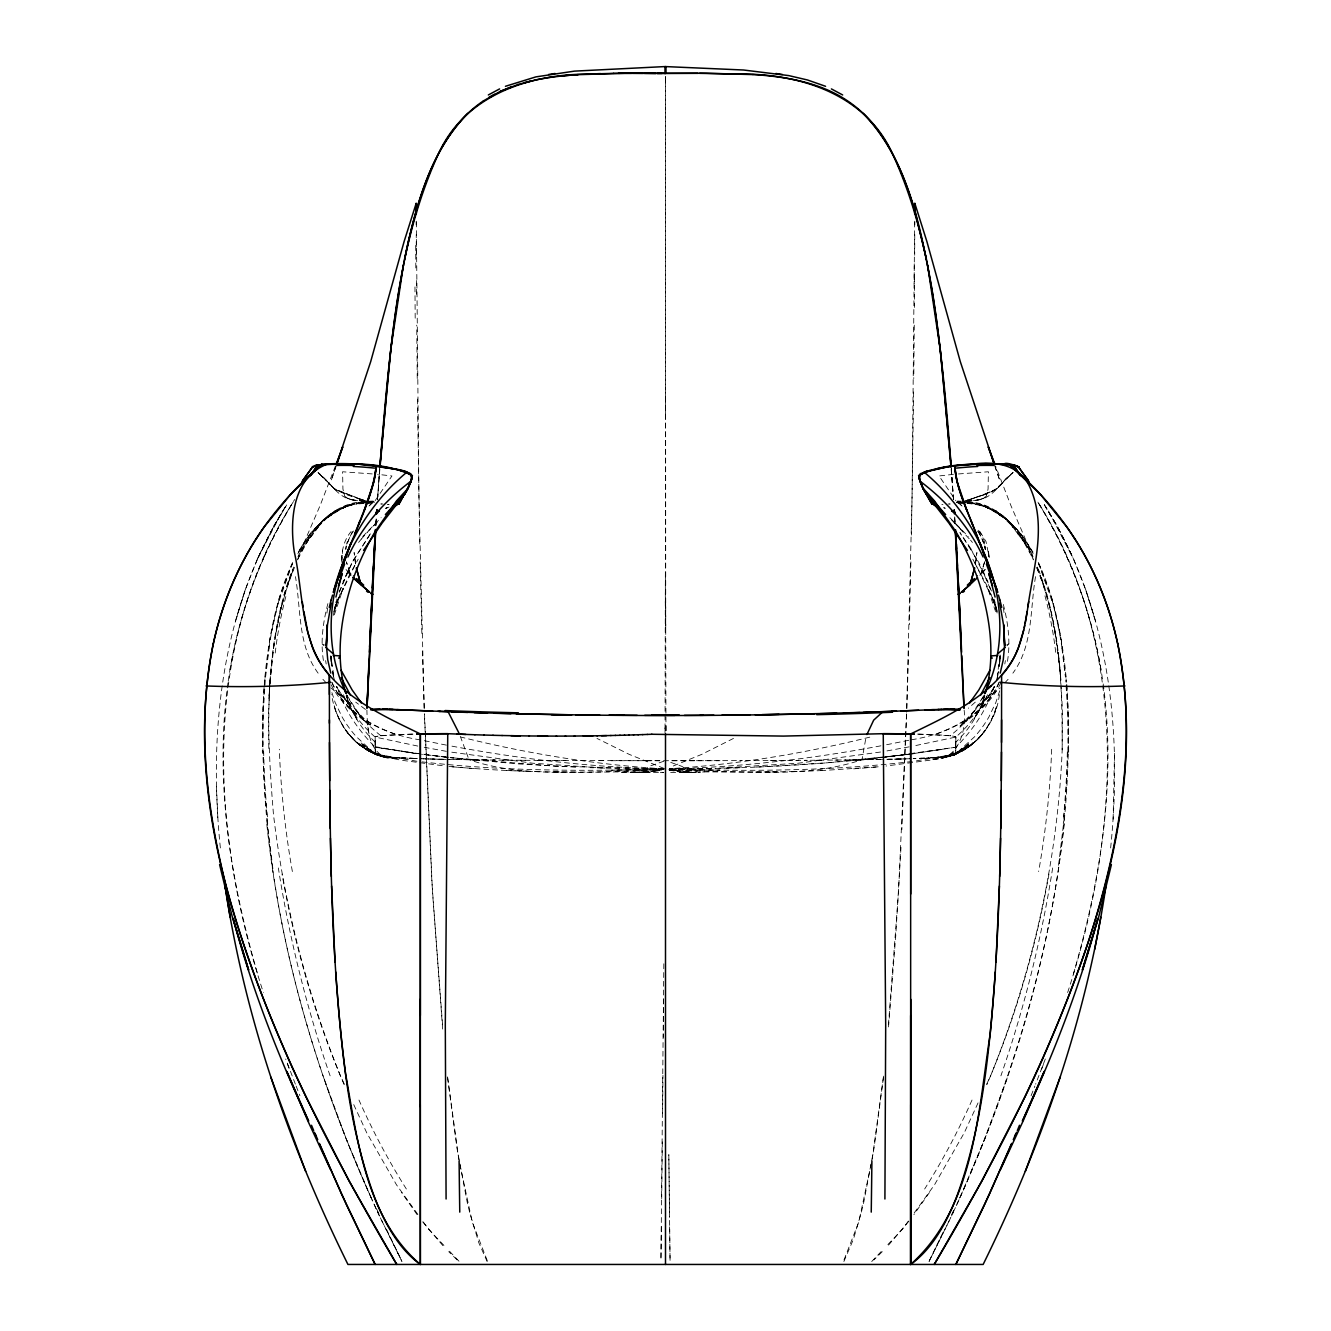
<?xml version="1.0" encoding="UTF-8"?>
<svg xmlns="http://www.w3.org/2000/svg" width="1331" height="1331" viewBox="0 0 1331 1331"><rect width="100%" height="100%" fill="white"/><g stroke="black" fill="none" stroke-linecap="round" stroke-linejoin="round"><path stroke-width="0.75" stroke-dasharray="5 3.75" d="M220.364 847.947C209.117 738.855 219.898 623.54 273.87 526.244L257.698 558.238L245.503 589.134L235.404 621.477L245.47 589.051M375.159 746.674L417.535 753.795L375.159 747.207C358.205 730.12 344.047 709.656 336.926 686.497M375.159 743.047L375.159 746.358M665.334 603.176L665.5 399.017M665.467 80.209L665.467 76.566L665.733 631.327M955.841 741.3L955.841 745.11M955.841 741.018L955.841 737.075L955.442 754.561A85.467 4.475 0 0 1 954.776 754.877L954.46 754.993A172.315 9.018 0 0 1 953.179 755.359L950.717 755.892M955.841 745.743L955.741 754.244L949.985 756.008A103.968 5.44 0 0 1 944.378 756.723L930.236 757.821M665.034 728.789L665.367 572.679M914.763 234.539L914.696 255.236M914.68 222.011L912.051 499.657L906.611 712.218M914.796 224.872L914.796 221.196M665.018 732.882L665.034 725.645M375.159 747.406L375.558 754.561A85.467 4.475 0 0 0 376.224 754.877L376.54 754.993A172.315 9.018 0 0 0 377.821 755.359L381.015 756.008A103.968 5.44 0 0 0 386.622 756.723L400.764 757.821M914.597 276.748L914.397 307.444M663.836 963.777L660.941 1260.374M663.603 999.032L663.287 1037.265M662.605 1113.431L662.954 1075.398M914.264 325.147L913.765 378.553M662.322 1141.882L661.707 1198.599M661.374 1226.866L660.941 1260.69M913.632 391.946L911.436 535.062M1068.044 751.915L1067.745 712.867L1065.748 680.424M1068.677 752.131L1068.427 713.05L1066.43 680.557M964.11 710.055C967.155 732.516 955.575 766.24 927.291 757.988M910.87 561.915L909.372 624.505M1062.171 749.835L1062.338 708.059L1060.191 671.573L1054.734 630.395L1055.416 634.588L1048.911 603.392L1049.826 607.518M908.89 642.374L906.71 712.018M906.644 713.815L901.869 829.596M906.527 714.281L898.525 892.02L888.442 1024.754M999.964 658.679L1000.063 656.316L999.049 665.916M1110.636 847.947C1121.883 738.855 1111.102 623.54 1057.13 526.244L1073.302 558.238L1085.497 589.134L1095.596 621.477L1085.53 589.051M341.851 560.334C341.551 550.052 344.346 539.571 351.035 531.585M1113.115 819.231L1114.496 753.313M900.987 847.381L895.746 935.926L888.359 1029.063M999.864 660.775L999.448 665.45L1000.479 656.482M376.091 524.098L376.44 517.959M269.91 682.237L268.513 715.013L268.829 749.835M375.841 525.812L376.191 520.022M375.824 525.562L376.324 517.676M269.91 681.988L268.912 699.158C271.042 655.135 276.565 610.563 292.637 569.252M375.791 524.031L376.274 516.894M377.555 498.875L379.668 468.579L377.488 499.924M341.751 562.248L342.649 550.102L341.568 559.469M1000.047 654.869L999.198 666.232L999.747 662.855M377.505 499.541L379.851 469.111M265.252 680.424L263.255 712.867L262.956 751.915M1000.247 655.717L997.268 675.2M264.57 680.557L262.573 713.05L262.323 752.131M999.215 666.149L1000.063 656.316M265.568 677.18L269.078 648.13M264.869 677.313L265.884 667.613A554.711 551.067 3.1 0 1 268.429 648.247C272.872 618.765 279.992 589.4 292.787 562.331M883.518 1076.13L872.221 1159.185L858.728 1222.174L843.738 1260.607M1064.367 816.918L1058.128 868.71M1064.268 823.656C1049.943 959.634 1009.48 1092.185 951.598 1215.802M272.722 652.589L269.711 685.365L274.053 644.071L273.471 648.247L278.928 616.835M883.418 1077.744L873.968 1148.52L863.886 1201.677A322.568 144.796 89.4 0 1 861.041 1213.373L853.404 1239.344L843.804 1261.688M669.177 770.133L682.121 772.413C741.666 769.8 804.739 779.201 861.989 759.718L865.849 738.156M264.952 678.793L264.204 684.833C253.788 868.128 302.636 1050.392 379.402 1215.802M265.202 676.78L269.96 638.547L279.277 598.035L291.971 563.878M1035.551 576.639C1029.895 608.982 1033.422 645.385 1012.874 673.17M227.95 682.919C214.374 780.665 230.396 879.974 257.615 974.009M345.827 549.038L346.26 545.793M326.894 613.158L327.676 607.685M1007.451 661.357C1010.711 642.091 1008.033 622.342 1003.108 603.609M228.233 681.056C237.334 616.752 260.443 554.661 294.65 499.508M975.324 564.677L976.887 552.548L975.54 563.396M1004.822 663.986L1005.371 660.609M997.119 679.509L998.4 671.922M1048.961 874.051C1036.167 946.291 1015.669 1017.233 986.82 1084.698M275.584 634.588L282.089 603.392L281.174 607.518M984.624 561.865L982.178 570.566M984.557 561.998L980.531 574.626L984.973 569.502M997.684 675.2L998.433 671.673L996.603 680.307M999.365 694.616C995.372 731.834 960.899 764.21 922.849 758.221M334.58 610.779L340.17 593.959L334.813 609.066L338.141 599.249M334.397 609.165L335.828 603.509M280.325 610.696L288.877 580.998L287.812 584.076L294.001 567.705M346.692 544.196L352.349 531.601M333.232 615.404L337.342 600.198L334.813 609.066M327.892 603.609C322.967 622.342 320.289 642.091 323.549 661.357M999.714 690.772L995.871 702.435L988.9 716.96A107.212 91.273 -30.9 0 1 974.658 736.709L954.344 755.026L930.103 760.167L886.013 766.024M334.331 614.822L343.265 588.136L340.753 594.025L356.359 562.514M283.985 595.04L293.635 567.073M279.227 600.481L291.239 566.84A200.665 198.469 -26.3 0 1 292.587 563.895M1067.628 992.56C1119.604 833.938 1130.934 648.33 1037.897 502.153M1073.385 974.009C1100.604 879.974 1116.626 780.665 1103.05 682.919M346.842 543.331L347.291 541.817M984.707 694.965C979.766 713.017 969.367 729.288 955.841 742.132M335.795 602.727L337.042 598.767M333.648 611.977L335.262 607.019M994.074 686.497C986.953 709.656 972.795 730.12 955.841 747.207L884.982 757.173L909.389 754.128M982.677 569.169L983.143 567.738M334.281 610.031L336.859 602.211L333.948 610.363M335.811 466.815L331.153 480.591L336.327 465.6M1007.201 1077.91L984.657 1139.353L959.734 1198.15M1045.317 1059.01L1035.634 1084.133M339.355 592.112L351.767 563.179L371.099 532.699L353.613 559.752L342.999 581.897M984.458 696.662L981.363 705.214L984.824 695.847L981.629 704.382M1041.674 1069.026L1043.654 1063.719M337.209 601.529L334.197 609.631A187.405 95.499 -48.5 0 1 337.209 601.529L348.622 576.489L358.189 559.203M336.327 603.708L338.207 598.667M339.155 591.996L348.173 570.267M982.178 570.566L980.531 574.626M335.445 465.983L320.022 505.763L298.194 556.258M1031.092 1095.712L1034.886 1086.063M294.55 567.289C262.906 645.186 266.666 732.183 273.471 814.439C284.035 903.716 306.28 991.462 339.987 1074.816L344.313 1084.183M297.595 559.885L302.154 548.788L322.934 520.504L348.123 504.549L363.679 503.534M999.465 681.888C984.574 716.777 946.141 734.579 910.554 739.903M986.704 696.213C979.683 711.952 968.818 725.794 955.841 737.075L913.199 746.075M297.761 559.17L309.258 538.256L306.429 542.582L321.436 523L317.127 527.775L327.692 517.31L341.202 508.159L325.23 519.14L338.207 510.006L352.316 503.933L335.845 511.37L349.687 504.981L363.845 502.12L346.909 506.113M959.069 1199.647L954.976 1208.581M978.052 1102.9L964.243 1132.847L934.478 1184.856L913.133 1214.438M986.687 1084.183L991.013 1074.816C1032.623 971.647 1057.396 861.639 1062.171 750.434C1062.338 688.876 1061.007 624.721 1036.45 567.289M951.515 1216.002L953.595 1211.559M983.842 695.481C975.989 711.336 964.043 724.913 950.118 735.76A78.662 4.109 0 0 0 947.556 735.511L946.175 735.394A61.243 3.211 0 0 0 941.633 735.061L936.442 734.779M983.725 702.984L974.309 718.557L987.702 694.732M929.304 1260.773L944.444 1229.445M951.565 1214.704L954.244 1209.18M959.584 1198.133L962.263 1192.593C1031.558 1033.405 1077.544 859.61 1066.797 684.833L1066.048 678.793M297.994 556.974C310.156 530.553 332.451 502.719 363.895 501.637M257.931 558.138L273.67 526.178L286.714 504.449M257.698 558.238L282.505 511.037M1000.796 682.803C992.543 700.938 976.904 714.281 960.45 724.846L968.502 719.239L960.034 726.06L976.804 708.042L970.981 715.662L984.241 695.032M929.238 1261.122L950.816 1217.482L929.021 1261.538M998.882 682.504C987.635 709.423 960.882 725.162 934.578 734.679A73.787 3.827 0 0 0 917.026 734.113M293.103 502.153C200.066 648.33 211.396 833.938 263.372 992.56M977.986 712.185L974.309 718.557M298.443 552.265L310.972 533.232L324.481 519.157A67.166 66.001 -32.4 0 1 364.411 502.12A67.349 66.184 -33.3 0 0 324.182 518.89L310.605 533.049L297.978 552.132M297.911 553.679C311.604 525.046 339.405 501.155 372.58 502.586L368.986 506.013M285.616 506.495L274.053 525.845L286.714 504.915M994.157 687.345L987.901 697.444L993.841 687.877M994.739 686.363L988.251 696.429L989.565 694.948L978.901 705.996L991.645 693.268L980.348 704.415L1000.18 687.844M929.454 1192.509L913.915 1214.621M375.159 500.656L391.946 475.966L377.571 474.335M908.374 1221.026L902.451 1229.245L887.078 1245.383M908.79 1221.309L888.093 1245.65M358.588 542.449L361.317 539.038M964.709 501.354L977.436 500.273L983.759 498.276L976.771 500.24C993.924 498.326 1000.596 481.523 1012.991 472.555L1004.539 480.075M966.073 500.722C979.067 495.631 995.754 493.984 1003.857 481.04M1003.275 481.755L1012.991 472.555L996.27 489.209L979.017 496.563M1002.11 483.17L994.174 490.44L971.563 498.975M361.35 539.055L367.223 532.284M362.714 536.526L381.132 517.659M1005.454 682.154L1008.099 679.309M367.256 532.3L379.352 519.988M975.274 702.152L968.369 708.242M871.722 1261.522L881.488 1251.24M882.27 1251.689L873.885 1259.908M373.645 525.579L377.022 522.218M1007.068 645.785L1008.898 643.888L1006.519 645.019M951.033 754.427L953.528 752.165M955.442 754.561L963.594 748.138L954.46 754.993L970.199 742.715L958.486 752.015L949.985 756.008L968.735 744.894L958.486 752.015L942.93 757.239C960.233 754.744 975.074 744.328 985.239 730.42C975.39 744.162 960.766 753.762 944.345 757.622C970.282 752.597 990.214 730.569 996.819 705.546C990.081 728.989 972.845 750.301 948.521 756.474L968.352 747.024L955.924 753.712L942.065 756.956A95.749 5.008 0 0 1 924.978 758.104L913.898 758.587M997.085 488.544L986.204 493.884M733.481 738.422L701.67 754.394L670.009 767.305M335.096 511.636L349.687 504.981M948.288 756.208L942.015 758.287M984.674 494.466L964.027 501.255M696.03 772.413L682.121 772.413L687.595 771.714L687.944 770.167L681.771 766.307L668.844 761.731M387.171 507.76A132.285 128.974 79.4 0 0 385.74 508.309L391.514 506.146M974.209 498.127L968.519 499.974L971.497 499.075M663.82 761.232L649.229 766.307L642.84 771.048L648.879 772.413L661.823 770.133M869.775 737.141C804.09 753.479 737.008 764.61 669.41 768.702M966.156 501.471L972.845 499.907L966.755 501.005M347.591 505.83L361.782 502.536M635.203 772.413L649.661 771.714L663.72 769.368L648.13 771.88L634.97 772.413M955.841 753.962L914.098 761.249M663.77 769.318L639.429 772.429M908.707 740.286L884.616 745.127M373.978 501.238L370.517 501.637M661.956 769.751L656.616 770.749M909.123 746.857L884.649 751.333M880.906 745.809C811.111 759.003 740.302 767.222 669.26 768.852L673.12 768.935M952.464 755.542L942.148 756.94L961.864 750.634L972.928 742.814C962.696 751.316 950.168 756.807 936.774 757.389M958.37 502.602L958.42 502.652A50.944 50.029 40.8 0 1 961.481 505.497M880.556 752.015L798.484 763.195L714.98 768.42M414.823 758.504C405.09 756.873 395.274 759.984 385.707 757.489C367.722 749.952 367.423 726.626 366.89 710.055M955.841 747.207L914.231 753.462M941.749 749.469L913.449 753.596M653.97 771.148L651.375 771.498L652.223 771.398M949.602 756.058L941.699 756.99A95.549 5.008 0 0 1 930.652 757.805M912.251 753.729C831.842 764.56 750.667 768.786 669.576 768.935M956.357 502.22L960.366 501.787M704.565 771.764L702.568 772.013M912.217 761.482C831.725 771.065 750.401 771.464 669.476 769.068M394.558 734.779L389.367 735.061A61.243 3.211 0 0 0 384.825 735.394L383.444 735.511A78.662 4.109 0 0 0 380.882 735.76L378.969 735.993A48.149 2.512 0 0 0 378.403 736.076A62.341 3.261 0 0 0 376.806 736.359A44.622 2.329 0 0 0 376.29 736.476A71.857 3.76 0 0 0 375.458 736.775A39.032 2.046 0 0 0 375.275 736.875L375.209 736.958A58.165 3.045 0 0 1 379.402 735.943L379.701 735.893A38.865 2.03 0 0 1 380.866 735.76L413.459 734.096M909.389 754.278L827.649 762.779L755.392 767.155M856.382 760.217L913.465 753.795M870.707 758.753L880.906 757.622M949.286 504.066L950.284 503.967M948.021 504.05L949.402 503.9M646.25 772.047L645.419 772.113L647.082 771.963M958.436 473.952L988.401 471.773L988.068 489.009L986.387 496.18L981.796 499.225L966.772 501.488M853.62 768.836L878.976 766.772L820.861 770.632M643.755 772.23L646.3 772.047M953.429 474.335L939.054 475.966L955.841 500.656M700.472 772.196L698.293 772.329M365.626 503.401L373.412 502.902M405.023 758.054L388.985 758.287M642.989 772.279L644.637 772.163L638.348 772.429L644.803 772.163M928.988 757.888L927.724 757.971M926.858 758.005L925.977 758.054M924.646 758.121L913.182 758.62L918.606 758.404M921.917 758.254L919.571 758.371M368.022 501.288L373.262 501.038M941.849 504.482L942.964 504.432M792.178 771.614L802.759 771.315M799.548 771.431L824.688 770.483M359.57 503.085L372.93 502.652L365.626 502.802M900.505 759.019L909.971 758.737M909.323 758.753L882.453 759.435M640.278 769.767L611.045 770.2L663.553 769.019M903.782 758.936L905.912 758.87M726.377 768.137L740.901 767.704M899.407 759.053L892.702 759.219M901.503 759.003L884.699 759.385M888.126 759.319L890.422 759.269M363.796 502.835L360.135 502.902L364.112 502.835M777.77 771.747L755.592 772.113M669.26 769.202L715.795 771.564L774.858 771.93M366.092 502.802L372.048 502.685M711.17 768.503L695.947 768.752M771.714 771.997L796.021 771.531M859.044 759.768L882.769 759.435M880.806 759.469L844.087 759.984M853.088 759.868L856.066 759.818M850.093 759.901L804.456 760.334M871.639 759.602L874.034 759.568M835.003 760.084L838.048 760.051M861.989 759.718L864.418 759.702M692.153 768.802L676.913 768.919M816.702 760.234L822.824 760.184M795.722 760.384L807.484 760.317M448.231 759.435L469.011 759.718C525.479 779.018 587.72 769.9 646.5 772.413L636.384 772.413M660.342 772.429L663.786 772.413L639.08 772.429M776.772 760.483L739.72 760.617M770.216 760.517L798.317 760.367M621.344 772.579L648.879 772.413M695.797 772.413L691.704 772.429L694.116 772.446M691.571 772.429L694.466 772.446L684.7 772.047M696.446 760.7L742.365 760.617M372.613 502.652L372.63 502.652A50.944 50.012 -40.8 0 0 369.519 505.497M611.062 760.716L719.938 760.716M646.933 760.7L659.76 760.716M671.689 760.716L697.178 760.7M670.658 772.429L692.569 772.429M598.867 760.633L649.545 760.7M603.642 760.65L535.278 760.384M663.454 768.935L555.576 766.223L450.693 757.688M688.077 772.279L669.044 769.751L694.433 772.446M552.115 760.483L569.269 760.55M657.88 768.935L642.657 768.836M538.839 760.4L492.67 760.051M520.421 760.284L528.324 760.35M502.17 760.134L512.468 760.234M575.408 772.113L553.23 771.747M492.952 760.051L495.997 760.084M463.737 759.668L494.583 760.068M483.336 759.934L488.793 760.001M486.913 759.984L473.437 759.801M638.847 768.802L623.64 768.569M448.963 766.473C515.297 772.462 582.08 773.727 648.596 770.067L633.739 771.015L663.52 769.085C581.913 771.364 499.94 771.198 418.783 761.482M456.966 759.568L459.361 759.602M458.563 759.602L448.547 759.435M471.956 759.768L474.934 759.818M690.722 769.767L719.955 770.2L687.362 769.617M958.952 502.685L964.908 502.802M966.888 502.835L984.091 506.113M689.691 772.346L692.802 772.429L669.027 769.751L676.015 771.015M965.374 502.802L958.07 502.652L971.43 503.085M967.204 502.835L981.313 504.981L995.904 511.636M446.301 759.385L428.299 758.969M534.979 771.531L538.822 771.614M556.142 771.93L559.286 771.997M442.874 759.319L431.593 759.053M443.739 759.336L421.677 758.753M619.83 768.503L590.099 767.704M684.5 772.413L685.731 772.429M691.255 772.413L692.652 772.429M917.541 734.096L950.317 735.777A38.865 2.03 0 0 1 951.299 735.893L952.164 736.01A48.149 2.512 0 0 1 952.597 736.076A62.341 3.261 0 0 1 954.194 736.359A44.622 2.329 0 0 1 954.71 736.476A71.857 3.76 0 0 1 955.542 736.775A39.032 2.046 0 0 1 955.725 736.875L955.824 737.025A58.165 3.045 0 0 0 951.598 735.943L950.317 735.777M665.5 768.952C593.21 767.488 521.12 759.252 450.094 745.809M430.495 759.019L421.029 758.737M427.218 758.936L425.088 758.87M422.975 758.803L424.023 758.836M387.354 504.466L388.219 504.499M506.312 770.483L531.452 771.431M415.804 758.537L416.803 758.587M412.394 758.404L417.718 758.62L405.456 758.088M604.623 768.137L532.516 763.195L450.444 752.015M411.429 758.371L409.549 758.271M366.291 501.354L353.564 500.273L347.241 498.276L354.229 500.24C337.142 498.31 330.421 481.489 318.009 472.555L335.645 489.758L365.642 500.922M388.036 504.432L389.151 504.482M575.608 767.155L517.759 763.878L450.111 757.638M957.738 501.038L962.978 501.288M408.151 758.221L407.253 758.171M967.105 501.637C998.549 502.719 1020.844 530.553 1033.006 556.974M406.354 758.121L405.905 758.104A95.749 5.008 0 0 1 388.852 756.94L378.536 755.542L400.897 760.167L444.987 766.024M632.707 772.329L631.243 772.246M403.709 757.988L402.86 757.938M960.483 501.637L957.022 501.238M686.197 772.163L689.475 772.346M663.553 768.819C595.29 764.809 527.558 753.612 461.241 737.141M957.588 502.902L965.374 503.401M967.321 503.534L982.877 504.549L1008.066 520.504L1028.846 548.788L1033.405 559.885M669.476 769.202L697.261 771.015L682.404 770.067M364.228 501.488L349.204 499.225L344.613 496.18L342.932 489.009L342.599 471.773L372.564 473.952M685.598 772.113L683.918 771.963L684.75 772.047M452.024 766.772L477.38 768.836M370.634 501.787L374.643 502.22M474.618 760.217L421.594 754.278M381.598 503.9L382.979 504.05M380.716 503.967L381.714 504.066M628.432 772.013L626.435 771.764M680.507 771.614L681.339 771.714M446.018 757.173L403.376 751.599M446.684 757.239L422.742 754.261M416.902 761.249L375.159 753.962L356.342 736.709A107.212 91.273 30.9 0 1 342.1 716.96L335.129 702.435L331.286 690.772M678.777 771.398L679.642 771.498L677.03 771.148M420.746 753.995L375.159 747.207M394.226 757.389C360.318 757.223 335.961 726.094 331.635 694.616M364.245 501.005L358.155 499.907L364.844 501.471M446.351 751.333L421.877 746.857M446.384 745.127L422.293 740.286M417.801 746.075L375.159 737.075C362.182 725.794 351.317 711.952 344.296 696.213M420.446 739.903C384.859 734.579 346.426 716.777 331.535 681.888M969.218 502.536L983.409 505.83M368.903 501.804L372.231 502.586M387.321 757.955C361.217 752.78 340.769 730.919 334.181 705.546C341.119 730.536 360.601 752.481 386.656 757.622L375.542 754.511L367.406 748.138L376.54 754.993L360.801 742.715L372.514 752.015L381.015 756.008L362.265 744.894L372.514 752.015L388.07 757.239C371.05 754.228 355.793 744.445 345.761 730.42L356.442 742.548L369.203 751.316L377.438 755.11M366.973 501.255L359.503 499.075M356.791 498.127L362.481 499.974L335.645 489.808L318.009 472.555L327.725 481.755M359.437 498.975L333.915 488.544M351.983 496.563L346.31 494.516M664.003 768.403L629.264 754.394L596.987 738.422M344.796 493.934L334.663 489.093L328.89 483.17M981.313 504.981L978.684 503.933L995.155 511.37L981.313 504.981L992.793 510.006L1003.308 517.31L1005.77 519.14L989.798 508.159L1003.308 517.31L1013.873 527.775L1009.563 523L1024.571 542.582L1021.742 538.256L1033.239 559.17M365.476 709.456L355.726 702.152M375.159 742.731L375.159 737.141L375.259 754.244L389.301 756.99A95.549 5.008 0 0 0 400.348 757.805M324.481 645.019L322.102 643.888L323.932 645.785M380.882 735.76C366.957 724.913 355.011 711.336 347.158 695.481M962.014 506.013L958.436 502.652C991.612 501.122 1019.396 525.063 1033.089 553.679M949.868 517.659L968.286 536.526M951.632 519.988L963.777 532.284M457.115 1259.908L448.73 1251.689M953.978 522.218L971.53 541.301M330.82 687.844L350.652 704.415L339.355 693.268L352.099 705.996L341.435 694.948L342.749 696.429L336.261 686.363M443.922 1245.383L428.549 1229.245L422.626 1221.026M449.512 1251.24L459.278 1261.522M375.159 742.132C361.633 729.288 351.234 713.017 346.293 694.965M322.901 679.309L325.546 682.154M442.907 1245.65L422.21 1221.309M970.565 540.186L972.412 542.449M346.027 569.502L350.469 574.626L346.376 561.882L350.469 574.626L348.822 570.566M417.085 1214.621L401.546 1192.509M417.867 1214.438L396.522 1184.856L366.757 1132.847L352.948 1102.9M979.965 531.585L986.038 541.617L988.983 556.524M970.598 548.272L988.001 581.897M970.831 548.588L959.917 532.566L979.233 563.179L991.645 592.112M318.126 673.17C297.578 645.385 301.105 608.982 295.449 576.639M1044.286 504.449L1057.313 526.128L1073.302 558.238M346.542 696.662L349.637 705.214L346.176 695.847L356.991 719.239L343.298 694.732M336.843 687.345L343.099 697.444M1044.286 504.915L1056.947 525.845L1045.384 506.495M1038.296 502.752C1071.488 557.04 1093.816 618.017 1102.767 681.056M356.691 718.557L347.275 702.984M978.651 531.601L984.308 544.196M1048.495 511.037L1073.069 558.138M972.811 559.203L986.57 584.958L993.791 601.529A187.405 95.499 48.5 0 1 996.803 609.631L993.791 601.529L996.403 608.6M974.641 562.514L990.247 594.025L987.735 588.136L996.669 614.822M1033.022 552.132L1020.395 533.049L1006.752 518.974A67.349 66.184 33.3 0 0 966.589 502.086A67.166 66.001 32.4 0 1 1006.585 519.09L1020.028 533.232L1032.557 552.265M346.759 695.032L360.019 715.662L354.196 708.042L370.966 726.06L362.498 719.239L370.55 724.846C354.096 714.281 338.457 700.938 330.204 682.803M332.118 682.504C343.365 709.423 370.118 725.162 396.422 734.679A73.787 3.86 0 0 1 413.941 734.08M487.196 1261.688L478.844 1242.821L469.943 1213.373A322.568 144.813 -89.4 0 1 467.098 1201.693L457.032 1148.52L447.582 1077.744M401.979 1261.538L380.184 1217.482L401.762 1261.122M371.416 1198.133L368.737 1192.593C316.778 1075.631 280.042 951.183 266.732 823.656M376.756 1209.18L379.435 1214.704M386.556 1229.445L401.696 1260.773M377.405 1211.559L379.485 1216.002M1038.213 562.331C1051.024 589.4 1058.128 618.765 1062.571 648.247A554.711 551.067 -3.1 0 1 1065.116 667.613L1066.131 677.313M376.024 1208.581L371.931 1199.647M371.266 1198.15L346.343 1139.353L323.799 1077.91M982.827 570.267L991.845 591.996M1036.999 567.705L1043.188 584.076L1042.123 580.998L1050.675 610.696M1032.806 556.258L1010.978 505.763L995.555 465.983M344.18 1084.698C315.331 1017.233 294.833 946.291 282.039 874.051M1037.365 567.073L1047.015 595.04M460.26 736.243L469.011 759.718M992.859 599.249L996.187 609.066L990.83 593.959L997.052 610.363M295.366 1084.133L285.683 1059.01M296.114 1086.063L299.908 1095.712M487.262 1260.607L472.272 1222.174L458.779 1159.185L447.482 1076.13M1038.363 569.252C1052.106 604.657 1058.145 642.524 1060.973 680.257L1058.278 652.589M992.793 598.667L996.42 610.779M1039.029 563.878L1051.723 598.035L1061.04 638.547L1065.798 676.78M287.346 1063.719L289.326 1069.026M348.323 569.169L348.822 570.566M994.673 603.708L994.141 602.211L996.719 610.031M994.673 465.6L999.847 480.591L995.189 466.815M995.738 607.019L997.352 611.977M994.091 599.15L995.205 602.727M983.709 541.817L984.158 543.331M1051.773 600.481L1039.761 566.84A200.665 198.469 26.3 0 0 1038.413 563.895M996.187 609.066L993.658 600.198L997.768 615.404M995.172 603.509L996.603 609.165M334.397 680.307L332.567 671.673L333.316 675.2M333.732 675.2L330.754 655.717M368.986 733.614L367.423 722.816M332.6 671.922L333.881 679.509M325.629 660.609L326.178 663.986M355.46 563.396L354.129 552.515L355.676 564.677M331.136 660.775L331.768 666.382L330.953 654.869M1061.922 648.13L1065.432 677.18M272.872 868.71L266.633 816.918M1003.324 607.685L1004.106 613.158M984.74 545.793L985.173 549.038M989.216 557.606L988.351 550.102L988.95 558.188M330.521 656.482L331.552 665.45L331.253 662.855M331.036 658.679L330.937 656.316L331.951 665.916M442.558 1024.754L432.475 892.02L424.323 710.138M442.641 1029.063L431.943 882.869L424.356 713.815M330.937 656.316L331.785 666.149M951.149 469.111L953.495 499.541M951.332 468.662L953.495 499.691M951.332 468.579L953.445 498.875M954.726 516.894L955.292 525.462M954.676 518.358L955.192 526.643M954.56 517.959L954.909 524.098M216.471 786.288L217.885 819.231M424.24 708.075L418.949 499.657L416.32 222.011M424.173 708.458L422.36 651.308M421.86 633.44L420.13 561.915M419.747 544.013L417.418 396.405M670.059 1260.374L668.827 1154.343M669.626 1226.866L670.059 1260.69M668.827 1155.142L669.526 1217.449M417.235 378.553L416.736 325.147M416.503 294.234L416.403 276.748M665.966 725.645L665.982 731.867M416.304 255.236L416.237 234.539M665.666 603.176L665.982 732.882M416.204 221.196L416.204 224.872M665.5 77.913L665.517 415.804M372.58 502.436A17.503 2.778 11.7 0 1 370.767 502.053M364.644 500.523A17.503 2.778 11.7 0 1 362.764 499.957M968.219 500.023A17.503 2.778 -11.7 0 1 966.356 500.572M960.233 502.12A17.503 2.778 -11.7 0 1 958.436 502.486M977.769 575.375A106.979 28.234 -30.6 0 1 977.12 576.024M985.273 569.518A60.91 15.989 -30.6 0 1 980.864 574.51M353.88 576.024A106.979 28.234 30.6 0 1 353.231 575.375M350.968 574.759A61.659 15.939 31 0 1 346.509 569.801M957.255 502.353A36.736 1.431 -2.9 0 1 956.423 502.386M959.767 502.502A16.405 2.928 -12.6 0 1 958.403 502.802M943.812 507.743A135.496 132.102 -60.8 0 1 945.26 508.276A132.285 128.974 -79.4 0 0 943.829 507.76M978.501 530.254A37.468 35.787 78.8 0 1 984.807 543.131M984.94 546.375A32.127 28.999 74.2 0 1 985.389 549.487M980.415 574.659A83.52 22.011 -30.6 0 1 979.832 575.275M984.807 546.409A32.127 28.883 74.3 0 1 985.256 549.503M977.536 531.036A37.734 34.839 73.9 0 1 983.11 542.016M345.744 549.503A32.127 28.883 -74.3 0 1 346.193 546.392M347.89 542.016A37.734 34.839 -73.9 0 1 353.48 531.019M385.74 508.309A135.579 132.168 79.4 0 1 387.188 507.76M351.168 575.275A83.52 22.011 30.6 0 1 350.585 574.659M350.569 575.142A88.062 24.391 29.8 0 1 346.077 570.117M264.303 556.125A525.795 525.795 0 0 1 292.188 503.551M229.964 669.859A464.486 464.486 0 0 1 264.486 556.192M267.714 823.556A881.222 872.254 36.5 0 1 263.139 752.131M275.218 653.005A328.624 264.836 -88.7 0 1 286.032 595.855M292.371 871.539A772.612 661.956 -89.5 0 1 279.327 749.27M406.354 1188.999A695.564 650.343 -81.2 0 1 358.971 1100.038M330.105 1075.831A1189.415 1160.083 53.9 0 1 278.345 867.962M267.464 816.851A879.026 869.992 37.5 0 1 263.671 751.915M268.995 648.13A393.394 390.682 -4.6 0 1 278.911 600.397M415.189 318.176A565.01 17.586 89.3 0 1 414.956 284.535M415.804 267.964A272.023 4.442 89.5 0 1 415.705 243.872M914.247 263.821A272.023 3.511 -89.5 0 1 914.147 283.27M1044.968 595.855A328.624 264.836 88.7 0 1 1055.782 653.005M1051.673 749.27A772.612 661.956 89.5 0 1 1038.629 871.539M972.029 1100.038A695.564 650.343 81.2 0 1 924.646 1188.999M1052.655 867.962A1189.415 1160.083 -53.9 0 1 1000.895 1075.831M1067.329 751.915A879.026 869.992 -37.5 0 1 1063.536 816.851M1052.089 600.397A393.394 390.682 4.6 0 1 1062.005 648.13M1067.861 752.131A881.222 872.254 -36.5 0 1 1063.286 823.556M1038.812 503.551A525.795 525.795 0 0 1 1066.697 556.125M1066.514 556.192A464.486 464.486 0 0 1 1101.036 669.859M303.967 546.425L300.789 552.282L309.291 537.009L303.967 546.425M311.021 535.295L307.378 540.752L316.994 526.876L311.021 535.295M319.024 525.246L314.898 530.121L325.563 518.042L319.024 525.246M327.958 516.578L323.366 520.72L335.013 510.854L327.958 516.578M962.712 749.037L952.63 755.492L962.712 749.037M966.123 747.606L958.486 752.015L946.474 756.49L954.577 753.779L966.123 747.606M641.309 772.346L638.165 772.429L641.342 772.346M388.935 756.956L381.648 755.592L369.136 750.634L358.072 742.814L369.136 750.634L384.526 756.49L372.514 752.015L364.877 747.606L376.423 753.779L388.935 756.956M382.479 756.474L362.648 747.024L369.203 751.316L382.479 756.474M378.37 755.492L368.288 749.037L378.37 755.492M1003.042 516.578L995.987 510.854L1007.634 520.72L1003.042 516.578M1011.976 525.246L1005.437 518.042L1016.102 530.121L1011.976 525.246M1019.979 535.295L1014.006 526.876L1023.622 540.752L1019.979 535.295M1027.033 546.425L1021.709 537.009L1030.211 552.282L1027.033 546.425M960.034 501.937A67.166 66.001 32.4 0 0 958.387 501.987A67.349 66.184 33.3 0 1 960.034 501.937M372.613 502.003A67.349 66.184 -33.3 0 0 370.966 501.937A67.166 66.001 -32.4 0 1 372.613 501.987"/><path stroke-width="1.5" d="M416.287 210.98L416.17 203.393L404.158 241.377L370.684 361.666L337.142 462.872M420.346 1015.503L420.346 733.947C382.762 715.562 340.503 696.828 318.059 659.461A61.991 40.845 73.2 0 1 312.669 647.997L307.777 632.125L303.867 611.461M995.338 971.896C989.648 1047.347 983.193 1124.262 956.989 1195.837A288.644 275.667 71.4 0 1 951.648 1208.847C942.182 1229.96 929.703 1250.674 910.654 1264.45L910.654 1015.503M910.72 1104.68L910.654 1264.45C974.275 1207.516 978.152 1112.417 990.231 1033.538C1000.546 929.321 1001.261 824.471 1001.577 719.838M926.443 259.179L914.83 210.93L914.83 203.36L926.842 241.377L960.317 361.666L993.858 462.872M914.696 214.058L914.696 210.531M914.813 212.86L914.83 211.413M1001.528 742.432L1001.611 675.333C1019.014 656.699 1024.504 631.044 1027.931 606.603C1033.388 567.455 1047.281 524.996 1029.811 487.03C1019.43 463.87 994.207 461.092 972.295 464.186C959.901 464.985 947.506 466.382 935.36 469.094M621.693 73.305L665.5 73.405L665.517 66.583L743.563 70.011L788.767 75.601L807.534 79.993L825.569 86.299M1001.494 752.015L1001.328 780.748M301.937 481.656L312.802 466.549L321.636 464.403L358.704 464.186L395.64 469.094M1001.228 790.331L1000.746 828.614M884.915 1199.015L885.697 1024.937L883.252 733.697A80.476 4.209 0 0 1 910.67 733.947C948.238 715.546 990.514 696.828 1012.941 659.461A61.991 40.845 -73.2 0 0 1018.331 647.997L1023.739 629.912M1000.563 838.197L999.681 876.447M374.76 541.235L369.369 652.19M999.398 886.013L995.954 962.363M366.973 708.059L373.545 566.058M367.106 705.064L369.053 659.411M367.007 708.025L375.741 530.237M369.602 647.016L372.064 594.358L370.717 593.094M372.231 587.886L375.492 531.585M374.926 538.356L375.009 536.925M376.69 513.866L376.923 509.773L376.573 512.618M373.695 560.867L375.575 529.505M375.425 529.755L375.176 534.064M376.573 513.733L376.823 509.79M379.801 466.699L390.915 348.439L403.426 264.969M379.901 466.499C385.923 391.613 392.129 316.395 408.001 242.824C418.982 196.539 433.39 147.874 467.913 113.318A120.389 119.124 23.6 0 1 483.702 100.707M380.001 467.081C390.05 360.984 393.677 250.078 439.346 151.884C466.149 95.117 528.873 74.336 587.653 74.087L613.624 73.371M1020.028 475.067L1013.274 464.935C1030.211 471.923 1006.752 460.676 1004.223 463.987C976.255 464.269 945.143 462.306 919.521 475.134M1018.598 467.264L1015.403 465.384M1027.133 611.461L1025.12 623.141M230.163 917.225L224.856 884.716C244.455 1017.017 288.844 1144.793 347.94 1264.45L983.143 1264.45C1042.09 1144.727 1086.595 1017.034 1106.144 884.716M1027.881 606.836L1028.747 601.645M331.253 603.109L327.476 624.821L326.295 645.968L327.21 624.905L326.461 645.984L327.742 659.827L330.77 673.087M1094.664 949.369L1100.837 917.225M404.557 259.179C415.555 207.37 429.497 152.167 467.863 113.351M1024.221 627.666L1024.67 625.42M974.658 567.888L970.149 584.625L961.281 592.245L963.128 590.665M213.276 643.722C184.26 785.623 232.076 930.053 288.444 1059.027A1497.175 1347.937 84.5 0 0 305.731 1096.378L349.371 1181.612L396.754 1264.45C325.829 1144.494 261.541 1018.847 225.538 883.584C205.723 804.406 196.389 720.803 214.058 640.294A311.304 280.275 84.5 0 1 264.403 526.66L290.74 494.184L321.836 464.386C351.584 463.338 384.193 462.123 411.479 475.134M1000.23 673.087L1003.258 659.827L1004.539 645.984L1003.79 624.905L1004.705 645.968L1003.524 624.821L999.747 603.109M974.475 568.77L970.116 584.608L977.503 577.704M335.911 597.07L342.15 573.661L338.39 585.856M399.849 502.453L403.027 496.347M1111.402 864.601L1098.491 917.774L1082.336 970.049L1097.909 918.307C1079.374 988.184 1053.021 1055.716 1022.374 1121.118L1044.236 1071.388L1023.24 1120.735L1000.613 1169.35M329.239 607.319L331.136 600.015M401.696 498.31L403.559 495.515L399.134 503.9L395.756 504.416M401.396 498.776L399.982 501.837L400.465 500.406M330.97 600.58L332.567 595.09M333.632 591.43L350.918 543.031L333.183 592.328M920.52 474.235L918.906 477.945L923.065 488.427M985.289 693.018C995.788 656.715 990.281 617.717 978.934 582.296A265.385 265.368 89 0 0 955.558 531.102L934.545 500.988L922.682 487.745L924.729 491.505M333.665 590.897C344.662 548.172 370.783 509.873 376.307 465.8L381.248 466.466M340.104 656.2L338.806 658.263M336.959 463.737L342.766 446.867L336.177 464.07M866.914 734.562L873.668 720.154L882.852 711.736M1060.175 1077.095L1025.336 1171.38M918.989 475.966L920.203 481.755M339.921 576.789L344.596 564.161M400.099 501.188L398.867 504.05L396.205 504.399M364.261 510.156L374.078 481.14L376.307 465.8C374.876 486.464 365.825 505.497 358.472 524.564M410.48 474.235L412.028 478.361L407.136 490.008M405.456 492.786L410.713 481.955M354.745 533.664L359.886 521.103M410.497 482.454L408.75 486.664M409.283 485.449L410.697 481.988M410.863 481.639L412.061 476.082M1017.333 1130.501L1019.496 1125.277M409.216 485.699L408.467 487.412M410.98 481.373L411.811 475.683L406.188 472.072M1015.137 1135.726L1016.601 1132.248M410.58 482.271C418.433 467.58 386.938 469.776 380.683 466.382M1011.444 1144.427L984.491 1204.838L955.841 1264.45L989.598 1193.724L1011.627 1143.379M1013.257 1139.652L1015.703 1134.062M989.831 677.529L980.498 695.381M312.402 467.264L316.578 465.151M408.484 487.262L405.306 493.019M984.74 693.601C1021.825 617.534 986.404 523.948 924.28 472.289L919.122 475.699L920.137 481.622M408.018 488.344L396.455 500.988L375.442 531.102A265.385 265.368 -89 0 0 352.066 582.296C340.719 617.717 335.212 656.715 345.711 693.018M347.89 557.04C361.766 526.677 384.526 501.005 411.113 481.073M407.885 488.627L404.874 493.668M989.915 670.258L978.784 690.057L969.667 702.884L971.88 700.023M400.548 500.24L402.478 497.145M406.72 490.74L405.988 491.954M312.436 467.031L322.052 464.369M363.563 550.369L382.03 523.166L404.042 494.899M405.356 492.936L403.409 495.814M256.916 537.724C274.419 510.255 297.695 485.116 321.536 464.419M310.972 475.067L317.726 464.935L314.781 465.6M405.007 493.418L403.925 494.999M404.641 493.951L402.877 496.579M990.93 655.884L997.768 655.451M404.158 494.733L405.805 492.22L385.374 514.548M302.736 480.524L312.868 466.499M408.218 472.954L406.72 472.289C344.596 523.948 309.175 617.534 346.26 693.601M960.283 593.094L958.952 594.308L961.631 652.19M959.867 593.46L958.986 594.275L958.054 577.454M969.517 585.141L964.043 589.899M987.452 689.025L991.429 685.581M389.201 511.104L399.966 501.937L395.773 505.58M1005.271 647.365L997.535 654.003M483.419 100.89L500.223 91.406L517.975 84.519M488.327 94.967L499.607 88.911M488.926 97.379L494.516 94.235M375.791 512.768L379.468 510.904M925.344 471.873L919.821 474.851L919.272 479.177L923.564 489.475L931.866 503.9L935.244 504.416M500.173 91.423L511.953 86.548M505.431 86.299L535.911 76.882L574.493 71.125L665.483 66.55L665.5 72.107M924.28 472.289L945.875 467.065M555.11 73.488L548.605 74.486M517.909 84.535L536.493 79.76M929.953 470.442L928.356 470.891L950.317 466.382M524.065 82.722L530.254 81.141M931.667 469.976L933.464 469.527M536.426 79.76L549.154 77.531M549.087 77.547L561.998 75.934A412.244 410.331 51.9 0 1 578.053 74.669L624.522 73.288L706.478 73.288L752.947 74.586M949.752 466.466L954.826 465.783C956.323 489.808 967.853 511.553 976.255 533.664M954.676 465.8L985.389 463.654L1009.464 464.419M333.465 654.003L325.729 647.365M370.6 709.639L392.978 709.456M370.916 709.623L385.591 709.273M372.264 709.523L374.061 709.423M918.689 710.238C749.652 717.309 580.266 717.293 411.212 710.205M925.112 709.989L930.219 709.756M914.33 734.03A80.143 4.193 0 0 0 883.252 733.697L783.427 736.093L651.774 734.263M374.693 709.39L380.05 709.257M932.798 709.656L900.871 711.004M893.184 711.32L863.303 712.434M931.351 709.722L934.079 709.606M891.82 711.386L896.512 711.187M933.713 709.623L946.774 709.257M647.199 734.446L651.891 734.263M929.903 709.772L960.383 709.656M642.623 734.612L647.365 734.429M638.048 734.762L642.823 734.596M937.989 709.456L939.32 709.423M860.009 712.551L843.471 713.067M633.473 734.912L638.298 734.762M628.914 735.045L633.756 734.895M624.339 735.178L629.23 735.045M597.453 73.704L600.697 73.604M836.8 713.25L820.046 713.682M619.764 735.294L624.688 735.178M663.87 73.455L697.943 73.305M940.634 709.373L941.982 709.34M615.188 735.411L620.146 735.294M610.613 735.527L615.621 735.411M814.822 713.815L759.152 714.814M611.079 735.511L601.462 735.71M803.142 714.065L806.536 713.998M606.553 735.61L596.887 735.777M943.33 709.323L944.694 709.29M662.239 73.488L657.364 73.538M597.486 735.777L583.277 735.976M945.393 709.273L959.285 709.573M755.309 714.863L762.181 714.764M592.944 735.843L574.243 736.043M613.591 73.371L631.426 73.305M734.662 715.08L741.55 715.013M749.869 714.913L721.918 715.18M618.449 73.321L621.727 73.288M947.456 709.257L954.327 709.323M700.106 715.313L713.932 715.229M565.209 736.093L574.792 736.043M699.574 73.305L743.264 74.07C802.061 74.353 864.834 95.083 891.654 151.884C937.323 250.078 940.95 360.984 951 467.081M684.4 715.363L703.201 715.296M556.175 736.11L565.725 736.093M674.967 715.379L644.703 715.346M633.074 73.272L642.79 73.321M556.641 736.11L538.107 736.043M637.183 715.329L609.082 715.18M547.573 736.093L529.072 735.96M382.479 709.257L412.311 710.238M617.035 715.229L623.94 715.279M655.734 73.504L644.42 73.338M589.417 715.013L599.749 715.113M575.658 714.847L590.432 715.013M571.848 714.797L534.746 714.198M529.422 735.96L510.988 735.694M950.933 709.273L960.067 709.623L957.904 709.49M520.354 735.843L501.953 735.511M386.273 709.273L387.637 709.307M525.462 714.015L538.007 714.265M516.195 713.815L527.825 714.065M517.676 713.849L521.053 713.915M389.001 709.34L401.097 709.772M510.921 713.682L494.15 713.25M492.919 735.294L502.203 735.511M483.885 735.028L493.119 735.294M487.495 713.067L474.252 712.651M474.851 734.745L484.051 735.045M467.663 712.434L451.342 711.852M417.002 734.013A73.787 3.86 0 0 1 420.396 733.947A80.459 4.209 0 0 1 447.748 733.697L474.967 734.762M456.783 734.08L465.817 734.429M396.888 709.589L405.855 709.972M439.18 711.386L448.114 711.736L458.896 732.965M437.783 711.32L440.345 711.436M427.501 710.904L432.658 711.103M401.979 709.806L430.096 711.004M934.379 504.366L931.816 503.85L934.795 504.399M333.232 655.451L340.071 655.884M376.324 465.8C360.202 463.937 343.93 463.088 327.709 463.92C292.654 477.047 289.542 519.939 294.251 551.716C303.684 592.961 299.891 641.442 329.389 675.333L329.423 723.265M1008.948 464.369L1018.431 466.798M933.73 504.283L931.733 503.75L924.829 491.655M782.395 74.486L775.89 73.488M385.125 467.065L402.644 470.891M1014.422 465.151L1013.274 464.935A525.795 525.795 0 0 1 1020.81 475.799M397.536 469.527L406.72 472.289M933.63 504.299L935.094 504.748A132.285 128.974 -79.4 0 1 936.542 505.281A135.496 132.102 -60.8 0 0 933.547 504.549M951.532 510.904L955.209 512.768M831.393 88.911L842.673 94.967M919.887 481.073C946.474 501.005 969.234 526.677 983.11 557.04M371.133 593.46L372.064 594.358M361.483 585.141L369.719 592.245L359.869 583.693M356.342 567.888L360.851 584.625L353.497 577.704M359.237 583.111L358.155 582.129M752.947 74.519A412.244 410.48 -55.5 0 1 769.068 75.867C796.504 78.828 824.421 85.201 847.581 100.89A120.389 119.141 -24.2 0 1 863.137 113.351C889.99 139.605 904.215 175.609 914.83 210.93M863.137 113.351C908.774 160.835 921.052 228.949 932.182 291.472C941.416 349.521 946.807 408.101 951.199 466.699L940.185 349.188L927.574 264.969M924.013 490.307L945.626 514.548M992.194 658.263L990.896 656.2M926.958 494.899L948.97 523.166L967.437 550.369M359.12 700.023L361.333 702.884L352.216 690.057L341.085 670.258M1028.264 480.524L1018.132 466.499L1029.063 481.656M927.441 495.515L929.304 498.31M926.609 494.383L925.278 492.337M1074.084 537.724C1056.282 510.189 1034.137 485.582 1009.164 464.386L1040.26 494.184L1066.597 526.66A311.304 280.275 -84.5 0 1 1116.942 640.294C1138.787 740.469 1119.604 844.17 1088.841 940.318C1050.791 1054.219 995.355 1161.381 934.246 1264.45L981.629 1181.612L1025.269 1096.378A1497.175 1347.937 -84.5 0 0 1042.556 1059.027C1098.924 930.07 1146.74 785.623 1117.724 643.722M926.126 493.668L924.929 491.821M350.502 695.381L341.169 677.529M924.596 491.255L923.115 488.627M930.985 501.72L929.454 498.526L930.386 500.157M923.964 490.141L920.353 482.105M330.387 1169.35L307.76 1120.735L286.764 1071.388L308.626 1121.118C277.979 1055.716 251.626 988.184 233.091 918.307L248.664 970.049L232.509 917.774L219.598 864.601M922.533 487.412L921.351 484.617M930.535 500.406L930.885 501.305M315.297 1134.062L317.743 1139.652M319.373 1143.379L341.401 1193.724L375.159 1264.45L346.509 1204.838L319.556 1144.427M314.399 1132.248L315.863 1135.726M311.504 1125.277L313.667 1130.501M971.114 521.103L987.669 562.364L997.817 592.328M975.806 532.55L997.335 590.897M972.528 524.564C965.374 505.497 955.841 486.464 954.693 465.8L956.922 481.14L966.739 510.156M305.664 1171.38L270.825 1077.095M980.082 543.031L997.368 591.43M994.823 464.07L988.234 446.867L994.041 463.737M986.404 564.161L991.079 576.789M360.884 584.608L356.525 568.77M992.61 585.856L988.85 573.661L995.089 597.07M998.433 595.09L1000.03 600.58M999.864 600.015L1001.761 607.319M302.253 601.645L303.119 606.836M954.427 512.618L954.227 509.756L954.31 513.866M335.662 971.896C341.352 1047.347 347.807 1124.262 374.011 1195.837A288.644 275.667 -71.4 0 0 379.352 1208.847C388.818 1229.96 401.296 1250.674 420.346 1264.45L420.346 733.947M955.575 529.755L956.074 538.356M955.508 531.585L956.174 543.115M335.046 962.363L331.602 886.013M955.259 530.237L963.993 708.025M956.157 539.804L956.507 548.871M955.575 532.866L961.148 641.509M956.407 544.096L960.2 620.995M956.823 554.611L957.455 566.058M961.797 655.8L964.027 708.125M331.319 876.447L330.437 838.197M330.254 828.614L329.772 790.331M446.085 1199.015L445.303 1024.937L447.748 733.697A79.793 4.176 0 0 0 416.67 734.03M665.483 66.833L665.5 73.471M329.672 780.748L329.472 742.432M329.423 719.838C329.955 837.914 330.271 956.44 345.578 1073.701C357.44 1140.218 365.942 1217.665 420.346 1264.45L420.28 1104.68M910.72 894.016L910.654 733.947L910.654 1264.45M416.17 203.36L416.17 210.93M416.304 210.531L416.304 214.058M416.17 211.413L416.187 212.86M914.83 203.393L914.713 210.98M665.5 733.697L665.5 1264.45M329.389 675.333L329.406 694.499M1009.846 465.001A58.248 3.194 0.4 0 0 1005.221 464.552A51.194 3.361 -1 0 0 999.265 464.269M928.106 470.908A29.731 4.043 -8.4 0 0 924.063 472.305A41.095 4.775 -10.2 0 0 922.633 472.971M974.508 578.536A106.979 28.234 -30.6 0 1 967.288 585.074M963.028 592.262A31.561 4.392 -34.7 0 1 964.476 591.08M363.712 585.074A106.979 28.234 30.6 0 1 356.492 578.536M366.524 591.08A31.561 4.392 34.7 0 1 367.972 592.262M353.297 466.482A62.441 10.066 5.1 0 1 374.61 468.113M518.441 712.817A513.267 51.011 0 0 1 445.12 710.554M892.452 712.235A513.217 52.99 0 0 1 816.735 714.664M956.39 468.113A62.441 10.066 -5.1 0 1 977.703 466.482M952.397 511.154A135.496 132.102 -60.8 0 1 955.192 512.418M321.154 465.001A58.248 3.194 -0.4 0 1 325.779 464.552A51.194 3.361 1 0 1 331.735 464.269M310.19 475.799A525.795 525.795 0 0 1 317.859 465.035M336.926 465.417A49.214 4.109 2.4 0 1 354.029 465.484M976.971 465.484A49.214 4.109 -2.4 0 1 994.074 465.417M952.331 511.32A132.285 128.974 -79.4 0 1 955.109 512.635M957.987 594.341A41.644 4.692 -35.9 0 1 959.019 593.443M924.729 471.923A25.039 3.361 -8.6 0 1 927.607 470.908M919.738 474.368A48.665 5.424 -10.8 0 1 921.418 473.171M919.189 476.032A115.015 11.929 -12.5 0 1 918.54 475.35M403.393 470.908A25.039 3.361 8.6 0 1 406.271 471.923M409.582 473.171A48.665 5.424 10.8 0 1 411.262 474.368M412.46 475.35A115.015 11.929 12.5 0 1 411.811 476.032M371.981 593.443A41.644 4.692 35.9 0 1 373.013 594.341M779.068 714.364A596.321 59.346 0 0 1 761.981 714.614M679.259 714.947A869.576 87.863 0 0 1 651.708 714.947M568.52 714.963A596.105 59.379 0 0 1 551.333 714.697M357.523 581.88A88.062 24.391 29.8 0 1 352.732 577.338M561.998 76A410.297 408.334 50.8 0 1 578.103 74.669M330.82 682.287A546.026 321.387 -2.3 0 1 206.022 685.947M420.197 1106.543A1563.509 4.758 -90 0 1 420.197 999.348M213.326 643.738A312.269 281.14 84.5 0 1 256.866 537.674M1124.978 685.947A546.026 321.387 2.3 0 1 1000.18 682.287M1074.134 537.674A312.269 281.14 -84.5 0 1 1117.674 643.738M910.803 999.348A1563.509 4.758 90 0 1 910.803 1106.543M910.437 733.98A73.787 3.827 0 0 1 913.898 734.047M871.905 1160.915A979.383 46.269 -89.7 0 1 871.239 1212.125M459.761 1212.125A979.383 46.269 89.7 0 1 459.095 1160.915M399.184 503.85L396.621 504.366L399.134 503.9M397.37 504.299L395.906 504.748A132.285 128.974 79.4 0 0 394.458 505.281A135.579 132.168 79.4 0 1 397.42 504.382M935.227 505.58L931.084 502.136L941.816 511.104L935.227 505.58M378.67 511.304A135.579 132.168 79.4 0 0 375.891 512.618A132.285 128.974 79.4 0 1 378.67 511.32"/></g></svg>
